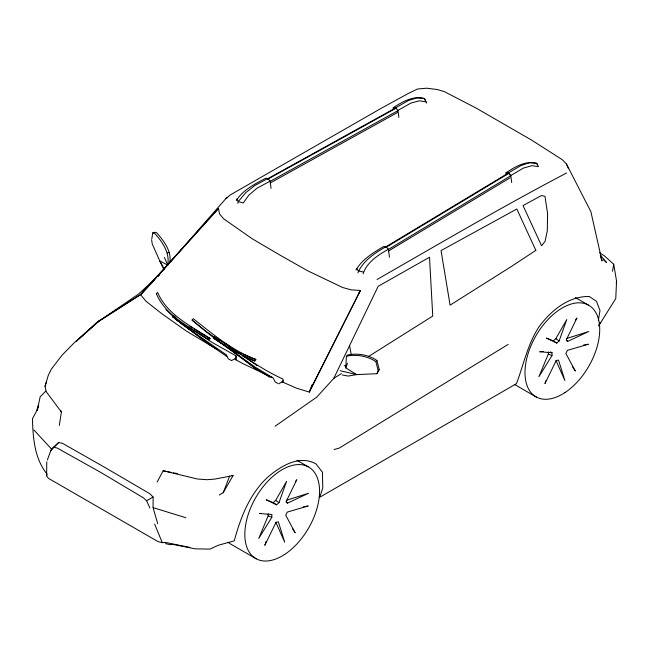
<?xml version="1.0" encoding="UTF-8"?>
<svg xmlns="http://www.w3.org/2000/svg" width="649" height="649" viewBox="0 0 649 649"><rect width="100%" height="100%" fill="white"/><g stroke="black" fill="none" stroke-linecap="round" stroke-linejoin="round"><path stroke-width="0.97" d="M157.723 523.711L153.083 507.623L153.107 497.045L149.887 493.775L105.592 467.84L62.393 443.259L58.653 442.513L51.433 448.946L47.345 459.987M151.631 239.968L152.264 243.992L159.784 260.947L167.75 265.133C169.9 252.729 162.631 242.109 154.673 233.364L152.775 232.861L151.769 239.075M169.819 262.675C171.693 250.895 163.954 241.152 156.725 232.78L154.835 232.269L152.775 232.861M189.841 547.399L165.317 542.402L162.299 542.678L158.032 541.615L48.375 478.305L46.614 475.887L46.76 461.78M243.002 356.431L254.7 361.071L255.868 359.741L255.308 359.165C231.912 350.403 212.629 333.951 193.24 318.659L192.072 320.217L206.707 332.223L220.571 342.915L235.798 353.575L237.599 354.289M261.482 513.343L259.543 513.505L271.899 514.487L271.809 517.367L258.764 538.419L268.183 515.777L268.24 513.765M550.247 351.872L552.056 352.74L551.966 355.62L538.921 376.671L548.332 354.029L548.397 352.018M599.595 252.745L604.519 255.957L613.727 264.265L616.55 281.058L615.771 298.556L598.589 325.96M346.412 356.269L345.763 367.902L356.666 374.611L376.923 373.702L379.235 369.597L376.923 360.487C368.729 354.857 357.169 352.813 347.434 355.076L346.412 356.269C356.147 354.005 367.707 356.041 375.901 361.671L378.213 370.782L376.923 373.702M616.282 283.045L616.55 281.058M392.994 109.576L393.286 107.645C402.615 101.747 413.08 95.403 424.503 98.518L426.62 103.069M505.587 175.676L506.033 172.788C515.176 166.809 525.455 160.352 536.804 163.353L538.435 166.663L531.929 165.682L523.443 168.075L510.795 175.498L511.712 182.531M59.294 425.428L61.395 412.018L60.657 410.257M363.156 273.813C366.863 262.115 378.262 255.016 388.402 249.216L385.96 246.669L383.51 246.588C373.28 252.721 362.077 259.405 356.001 269.96M598.321 320.533L600 310.538L596.472 301.347L589.3 296.52C568.256 295.968 550.498 311.074 538.711 327.21C527.629 344.554 523.573 364.657 516.482 383.664L319.77 497.239L322.788 487.91L322.431 472.237L315.974 463.897C299.327 454.495 280.546 466.201 267.85 477.08C249.581 493.873 240.633 517.464 234.232 540.86L218.397 545.233L209.952 549.103L195.26 548.859L172.731 544.381L169.705 544.649L165.422 543.57M612.486 271.225L613.727 264.265M283.005 382.277L283.337 380.614M357.899 272.799C363.018 260.776 374.96 253.013 385.96 246.669M237.826 203.47L238.272 201.571L245.825 192.615L254.692 185.598L267.867 178.491L270.154 181.136L271.047 188.397M236.09 355.92L236.496 357.51L235.863 359.935L235.457 358.345L236.09 355.92L212.199 342.469L199.681 333.992M46.614 475.887L47.093 474.151C34.462 458.551 32.977 438.002 32.45 418.743L36.133 411.807L38.664 404.976L37.22 410.46L40.165 396.782L45.698 391.136M61.395 412.018L46.266 391.753L45.041 386.366L48.221 375.552L51.271 369.216L62.101 355.125L74.384 342.631L99.062 320.995L140.452 294.654L154.438 280.125M45.041 386.366L46.363 382.066M266.017 541.558L264.816 545.314L276.076 522.226L278.372 521.877L284.724 542.231L275.866 522.307M545.874 380.752L544.965 383.567L556.225 360.487L558.529 360.13L564.881 380.484L556.015 360.56M397.569 111.393L397.123 112.731L270.219 182.961M278.973 502.683L286.615 481.323L275.679 500.395L273.213 502.634L266.228 499.803L276.612 504.825L278.973 502.683L275.679 500.395M559.13 340.944L566.772 319.576L555.836 338.648L553.37 340.887L546.385 338.056L556.769 343.078L559.13 340.944L555.836 338.648M345.763 367.902L347.499 363.14M236.285 200.565C242.856 190.011 254.838 183.959 265.587 178.313L267.867 178.491M312.064 384.743L309.346 392.166L360.406 290.428L351.109 289.86L342.534 287.458L307.61 270.747L279.338 254.749L252.12 238.71L223.686 218.843L219.524 213.886L218.478 208.483L140.452 294.654L96.239 322.926L76.347 341.22L99.062 320.995M219.281 495.009L223.199 492.705L229.665 476.05M275.111 426.198L316.769 397.139L333.781 378.375L378.156 286.314L429.508 257.239L432.745 316.063L368.64 356.423M358.986 293.113L360.406 290.428L309.07 392.004L296.463 388.159L281.901 381.766M157.18 481.939L163.159 470.768L171.441 472.44M598.913 325.019L600.366 322.383M223.199 492.705L233.064 475.587L231.539 475.36M295.66 481.363L296.796 479.741L286.144 501.58L287.515 503.137L308.624 493.232L286.55 500.257M575.249 320.436L576.953 317.994L566.301 339.833L567.672 341.39L588.781 331.485L566.707 338.51M375.901 361.671L376.923 360.487M378.213 370.782L379.235 369.597M158.194 275.866L169.389 263.072M170.711 261.571L174.005 257.807M175.319 256.306L225.982 198.456L230.444 194.838L381.044 108.391L408.481 93.367L417.485 89.027L426.685 88.191L437.402 89.53L444.346 91.631L476.277 108.164L531.766 140.2L562.294 159.719L566.455 164.035L590.858 211.631L602.012 261.003L600.552 256.517M228.059 346.753L235.514 351.863L254.14 360.495L255.308 359.165M218.478 208.483L140.719 294.816L146.09 301.339L162.323 314.108L186.45 331.104L213.432 347.288M156.385 293.721L157.602 292.431C167.215 314.724 190.165 325.579 209.473 338.048L210.033 338.64L208.816 339.938L208.248 339.338C189.216 326.455 165.86 316.217 156.385 293.721L156.417 293.956M208.248 339.338L209.473 338.048M50.752 450.787L58.653 442.513M157.934 276.49L159.338 275.038M277.853 383.421L275.265 381.993L273.107 377.969L254.887 366.92L223.288 344.424L213.302 338.032L214.389 336.92C237.161 351.239 258.537 367.926 283.061 379.105L282.558 381.596L278.721 383.9M213.302 338.032L214.194 338.583L215.281 337.472L220.287 340.425M226.761 356.447L210.527 345.284L172.431 316.704L173.534 315.609L175.871 317.393M156.06 277.967L138.415 294.167L96.239 322.926M333.781 378.375L341.406 373.573M508.126 344.424L339.289 448.086L334.113 449.562M385.465 247.074L507.072 173.818M385.555 247.61L508.857 173.34L510.641 175.838L388.248 249.557M388.427 251.066L509.968 177.858M506.033 172.788L508.41 172.91L521.058 165.487L529.568 162.729L536.804 163.353L537.242 164.765M377.053 279.476C439.908 243.48 502.423 206.593 566.577 173.007M235.457 358.345L231.547 360.593L228.221 358.735L226.355 354.857L180.203 322.926M225.982 198.456L227.71 197.466M393.286 107.645L395.63 107.791L408.489 100.49L417.137 97.821L424.503 98.518L424.941 99.93M398.867 117.445L397.975 110.403L410.833 103.102L419.457 100.79L426.052 101.844M54.045 447.291L57.226 448.045L100.076 472.034L143.348 497.775L146.577 500.72L153.107 497.045M267.469 178.84L394.292 108.659M267.404 179.4L396.044 108.213M269.992 181.452L397.796 110.728M270.154 181.136L256.972 188.242L248.737 195.26L243.286 202.975L238.272 201.571L236.861 199M167.426 252.932L169.486 252.339M233.064 475.587L214.511 479.14L206.739 479.716L197.385 478.994L163.159 470.768M583.402 345.114L588.383 344.221L567.388 350.363L565.879 353.47L575.298 371.041L572.605 366.847M303.253 506.861L308.226 505.969L287.239 512.11L285.722 515.217L295.149 532.788L292.456 528.594M543.578 351.425L539.7 351.758L552.056 352.74M342.291 374.968L348.172 376.071L356.666 374.611L340.19 370.717M173.413 472.829L177.347 473.616M363.44 272.077L358.313 270.876L356.561 268.37M153.083 507.623L185.898 517.74M548.332 354.029L551.966 355.62M238.873 352.31L241.558 353.486M243.351 354.265L255.868 359.741M268.183 515.777L271.809 517.367M344.205 365.517L345.925 366.32M271.899 377.369L241.939 363.14L235.027 359.303M214.3 347.767L216.888 349.211M575.379 297.558L588.343 305.046M514.738 384.573L536.358 397.05M296.95 460.303L308.194 466.793M256.201 558.797L231.125 544.324A52.845 30.511 -60 0 1 228.107 542.256M207.972 339.435L182.775 324.054M194.189 329.027L210.033 338.64M214.194 338.583L226.598 346.566M223.288 344.424L255.179 368.243L270.073 377.442M214.389 336.92L215.281 337.472M172.431 316.704L173.405 317.312M189.97 326.415L192.51 327.996M181.095 322.991L177.729 320.866L165.949 309.516M553.37 340.887L556.769 343.078M273.213 502.634L276.612 504.825M231.433 347.864L233.859 349.438M235.473 350.484L237.088 351.531M229.454 346.282L226.128 343.962L229.389 346.379M233.608 349.186L236.106 350.931M242.75 355.571L256.882 365.444M214.973 337.658L206.122 331.42L192.072 319.989M216.579 338.794L218.194 339.93M210.527 345.284L175.741 319.105M228.188 347.775L255.179 368.243M566.228 340.254L567.672 341.39M286.071 502.001L287.515 503.137M603.01 259.405L606.628 262.626L600.195 255M254.14 360.495L254.7 361.071M33.918 429.995L51.433 448.946M508.41 172.91L510.795 175.498M395.63 107.791L397.975 110.403M163.556 267.696L159.784 260.947L164.002 269.741M566.455 164.035L568.54 168.635M146.577 500.72L149.878 508.021M164.432 257.45L167.75 265.133M154.616 524.051L162.299 542.678M349.584 345.593L351.158 354.386M388.402 249.216L389.465 257.239M547.586 213.667L547.294 230.784L545.071 241.363L541.566 245.76L523.053 205.587L541.355 195.568L544.973 196.29L547.586 213.667M535.839 250.352L511.566 266.374L450.09 305.152L441.044 250.579L516.823 209.002L535.839 250.352M564.906 392.621A52.845 30.511 -60 0 0 593.356 309.07A52.845 30.511 -60 0 0 528.789 351.458A52.845 30.511 -60 0 0 564.906 392.621M284.749 554.368A52.845 30.511 -60 0 0 313.199 470.817A52.845 30.511 -60 0 0 248.632 513.205A52.845 30.511 -60 0 0 284.749 554.368"/></g></svg>
